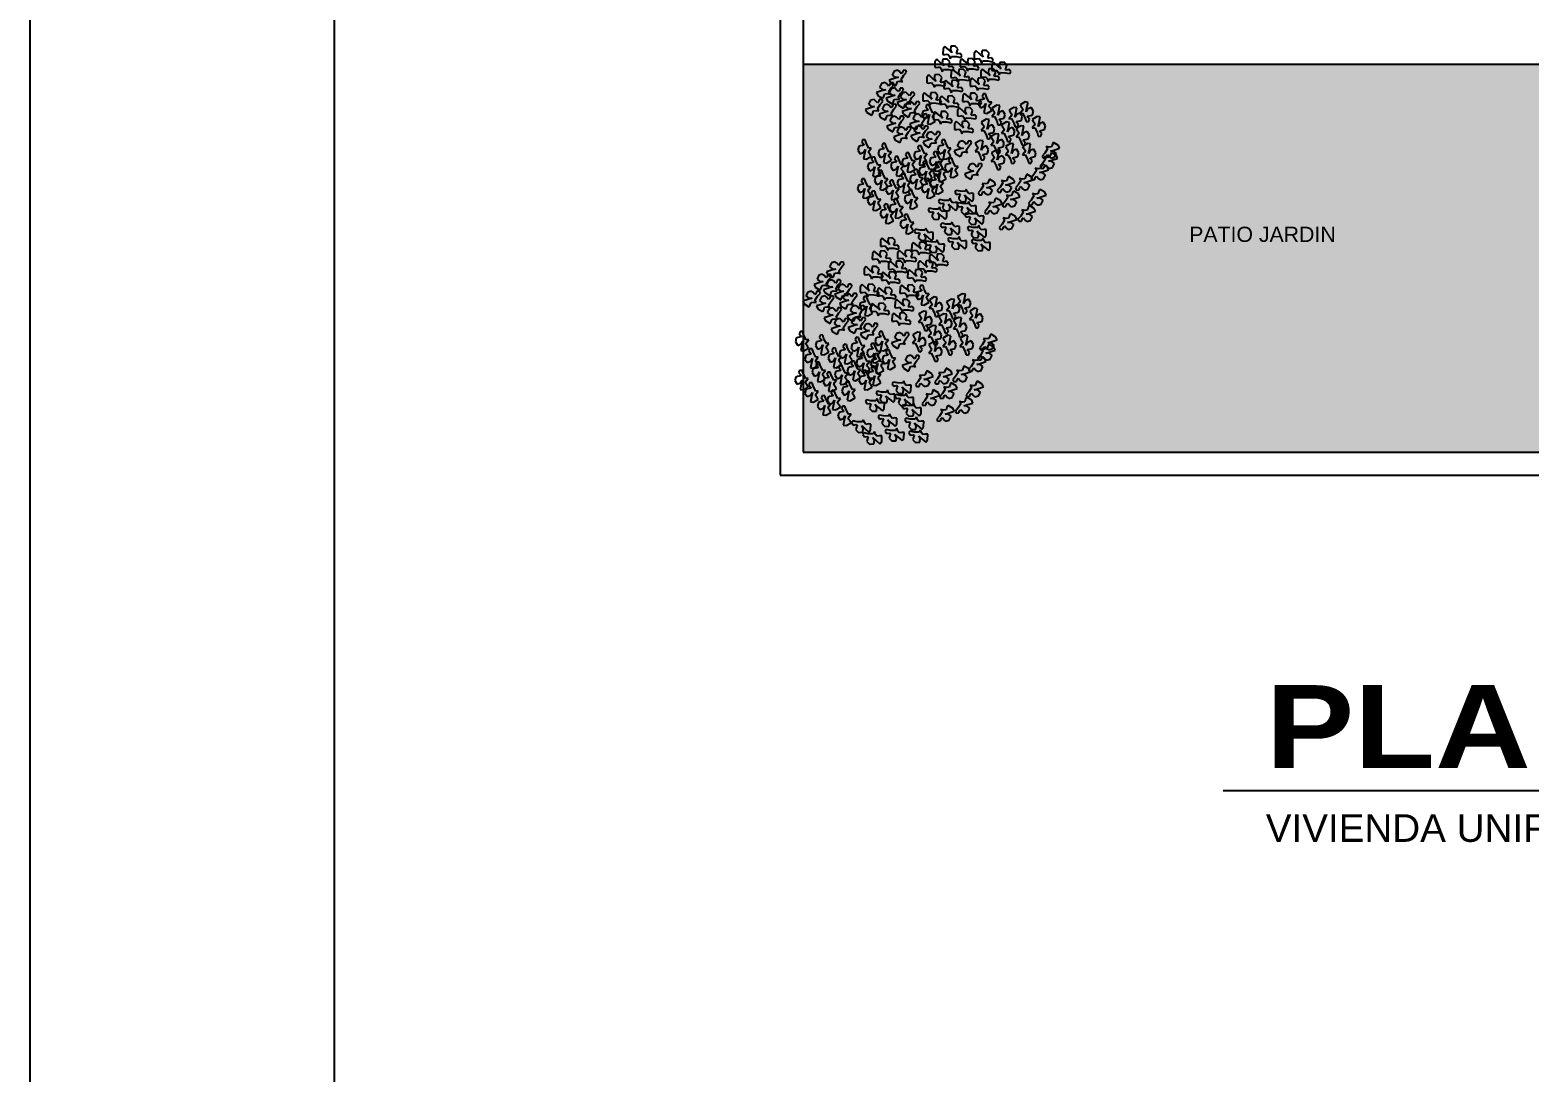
# Model space of a CAD drawing. Header units: inches. Extents: x -370 to 18, y -197 to 199.
# Drawn here: x -41.57 to -31.71, y -26.6 to -19.76 of the extents above; entities that cross this region are included whole.
import ezdxf

# ---------------------------------------------------------------- set-up
doc = ezdxf.new("R2010")
doc.units = ezdxf.units.IN
doc.header["$MEASUREMENT"] = 0
doc.layers.add('artefactos', color=1, linetype='Continuous')
doc.layers.add('MUEBLES', color=7, linetype='Continuous')
doc.styles.add('1', font='arial.ttf')
doc.styles.add('2', font='')
doc.styles.get("Standard").update_dxf_attribs({"font": 'arial.ttf'})
doc.styles.get('2').set_extended_font_data('Arial Black')

# ---------------------------------------------------------------- blocks, each defined once
blk = doc.blocks.new('*U44')
at = {"color": 13}
blk.add_line((0, 0), (16.72, 0), dxfattribs=at)
at = {"color": 5}
blk.add_line((0, 0), (0.218, 0), dxfattribs=at)
at = {"color": 1, "linetype": 'Continuous', "style": '2'}
blk.add_attdef('TITULO', (0.308, 0.162), '', height=0.6, dxfattribs=at)
at = {"color": 2, "style": '1'}
blk.add_attdef('ESCALA', (14.227, -0.311), '', height=0.2, dxfattribs=at)
at = {"color": 2, "linetype": 'Continuous', "style": '1'}
blk.add_attdef('DESCRIPCION', (0.308, -0.373), '', height=0.2, dxfattribs=at)
blk = doc.blocks.new('BRANCHS', base_point=(1.4853, 0.588))
for p, q in [((1.4971, 0.6014), (1.4858, 0.588)), ((1.5146, 0.6522), (1.4864, 0.6366)), ((1.4864, 0.6366), (1.4921, 0.6254)), ((1.4921, 0.6254), (1.5019, 0.6135)), ((1.5019, 0.6135), (1.4971, 0.6014)), ((1.5313, 0.6501), (1.5146, 0.6522)), ((1.5199, 0.5964), (1.5255, 0.6211)), ((1.5292, 0.6122), (1.5199, 0.5964)), ((1.5255, 0.6211), (1.5313, 0.6501)), ((1.5487, 0.6203), (1.5292, 0.6122)), ((1.5622, 0.5996), (1.5487, 0.6203)), ((1.5568, 0.5791), (1.5622, 0.5996)), ((1.4858, 0.588), (1.5005, 0.5883)), ((1.5005, 0.5883), (1.5139, 0.5633)), ((1.5139, 0.5633), (1.5211, 0.5412)), ((1.5211, 0.5412), (1.5336, 0.5396)), ((1.5291, 0.572), (1.5482, 0.5759)), ((1.5308, 0.5654), (1.5291, 0.572)), ((1.5407, 0.5536), (1.5308, 0.5654)), ((1.5336, 0.5396), (1.5407, 0.5536)), ((1.5482, 0.5759), (1.5568, 0.5791))]:
    blk.add_line(p, q)
blk = doc.blocks.new('A$C26DE234E')
at = {"xscale": 3, "yscale": 3, "zscale": 3}
for p, rotation in [((1.587, 3.314), 60.00000000000001), ((1.449, 3.092), 60.00000000000001), ((1.88, 3.102), 60.00000000000001), ((2.122, 3.24), 60.00000000000001), ((0.774, 2.92), 120), ((1.311, 2.825), 60.00000000000001), ((1.725, 2.917), 60.00000000000001), ((2.234, 2.926), 60.00000000000001), ((2.424, 3.037), 60.00000000000001), ((0.558, 2.708), 120), ((0.722, 2.615), 120), ((1.604, 2.732), 60.00000000000001), ((2.053, 2.769), 60.00000000000001), ((0.368, 2.421), 120), ((0.601, 2.338), 120), ((0.912, 2.541), 120), ((0.998, 2.384), 120), ((1.242, 2.52), 60.00000000000001), ((1.535, 2.464), 60.00000000000001), ((1.923, 2.51), 60.00000000000001), ((2.3, 2.573), 180), ((0.731, 2.135), 120), ((1.127, 2.172), 120), ((1.334, 2.388), 180), ((1.423, 2.196), 60.00000000000001), ((1.785, 2.03), 60.00000000000001), ((1.837, 2.261), 60.00000000000001), ((0.851, 1.95), 120), ((1.145, 1.968), 120), ((1.352, 1.867), 120), ((0.239, 1.787), 180), ((0.584, 1.723), 180), ((1.196, 1.686), 180), ((1.602, 1.787), 180), ((1.886, 1.71), 120), ((3.228, 1.812), 299.9999999999999), ((0.403, 1.492), 180), ((0.8, 1.501), 180), ((0.989, 1.566), 180), ((1.283, 1.418), 180), ((1.464, 1.584), 180), ((1.524, 1.408), 180), ((1.723, 1.473), 180), ((2.067, 1.322), 120), ((3.194, 1.637), 299.9999999999999), ((0.524, 1.261), 180), ((0.912, 1.214), 180), ((1.127, 1.279), 180), ((1.472, 1.196), 180), ((2.461, 1.23), 299.9999999999999), ((2.771, 1.267), 299.9999999999999), ((3.039, 1.443), 299.9999999999999), ((0.231, 1.122), 180), ((0.403, 0.91), 180), ((0.714, 1.094), 180), ((1.033, 0.937), 180), ((1.326, 1.122), 180), ((1.863, 1.086), 240), ((2.133, 1.184), 299.9999999999999), ((2.547, 0.981), 299.9999999999999), ((2.996, 1.009), 299.9999999999999), ((0.619, 0.688), 180), ((0.782, 0.78), 180), ((1.406, 0.781), 240), ((1.587, 0.929), 240), ((1.906, 0.873), 240), ((2.245, 0.861), 299.9999999999999), ((2.814, 0.731), 299.9999999999999), ((0.964, 0.512), 180), ((1.622, 0.522), 240), ((2.036, 0.698), 240), ((2.079, 0.467), 240), ((2.495, 0.593), 299.9999999999999), ((1.173, 0.42), 240), ((1.363, 0.217), 240), ((1.743, 0.273), 240), ((2.148, 0.245), 240)]:
    blk.add_blockref('BRANCHS', p, dxfattribs=dict(at, rotation=rotation))
for p in [(2.78, 2.382), (2.297, 2.326), (2.59, 2.289), (2.987, 2.132), (2.116, 2.086), (2.461, 2.04), (2.711, 1.975), (2.012, 1.726), (2.28, 1.837), (2.53, 1.67), (2.823, 1.67), (2.288, 1.559)]:
    blk.add_blockref('BRANCHS', p, dxfattribs=at)

msp = doc.modelspace()

# ---------------------------------------------------------------- hatches: boundary and pattern name
at = {"true_color": 0x136734}
h = msp.add_hatch(dxfattribs=at)
h.set_pattern_fill('GRASS', color=116, scale=0.1)
h.set_pattern_definition([(90, (266.99425, -54.94609), (-0.070710678, 0.070710678), [0.01875, -0.122671356]), (45, (266.99425, -54.94609), (-0.070710678, 0.070710678), [0.01875, -0.08125]), (135, (266.99425, -54.94609), (-0.070710678, -0.070710678), [0.01875, -0.08125])])
h.paths.add_polyline_path([(-30.27265, -22.53367), (-30.27265, -19.98367), (-36.48769, -19.98367), (-36.48769, -22.53367)])

# ---------------------------------------------------------------- linework, layer by layer
at = {"color": 4}
for p, q in [((-36.63769, -13.68367), (-36.63769, -22.68367)), ((-36.48769, -13.98367), (-36.48769, -22.53367)), ((-36.48769, -22.53367), (-17.75769, -22.53367)), ((-36.63769, -22.68367), (-17.63769, -22.68367))]:
    msp.add_line(p, q, dxfattribs=at)
at = {"color": 8}
msp.add_line((-36.48769, -19.98367), (-30.27265, -19.98367), dxfattribs=at)
at = {"layer": 'MUEBLES', "color": 1}
msp.add_lwpolyline([(17.83459, -5.5799), (17.83459, -47.6299), (-41.56541, -47.6299), (-41.56541, -5.5799)], close=True, dxfattribs=at)
at = {"layer": 'MUEBLES', "color": 6}
msp.add_lwpolyline([(15.83459, -6.5799), (15.83459, -46.6299), (-39.56541, -46.6299), (-39.56541, -6.5799)], close=True, dxfattribs=at)

# ---------------------------------------------------------------- block references
ref = msp.add_blockref('*U44', (-33.72759, -24.75439), dxfattribs=dict(xscale=0.9073029058261515, yscale=0.9073029058261515, zscale=0.9073029058261515))
ref.add_attrib('TITULO', 'PLAN ARQUITECTONICA NIVEL 1', (-33.44793, -24.60761), dxfattribs={"color": 1, "linetype": 'Continuous', "height": 0.5443817, "style": '2'})
ref.add_attrib('DESCRIPCION', 'VIVIENDA UNIFAMILIAR 2 NIVELES', (-33.44793, -25.09294), dxfattribs={"color": 2, "linetype": 'Continuous', "height": 0.1814606, "style": '1'})
at = {"layer": 'artefactos', "xscale": 0.3839999999999861, "yscale": 0.3839999999999861, "zscale": 0.3839999999999861}
for p in [(-36.13026, -21.2207), (-36.54127, -22.48023)]:
    msp.add_blockref('A$C26DE234E', p, dxfattribs=at)

# ---------------------------------------------------------------- texts
at = {"color": 2, "insert": (-33.95101, -21.0514), "char_height": 0.1, "attachment_point": 1}
msp.add_mtext('PATIO JARDIN', dxfattribs=at)

doc.saveas('drawing.dxf')
